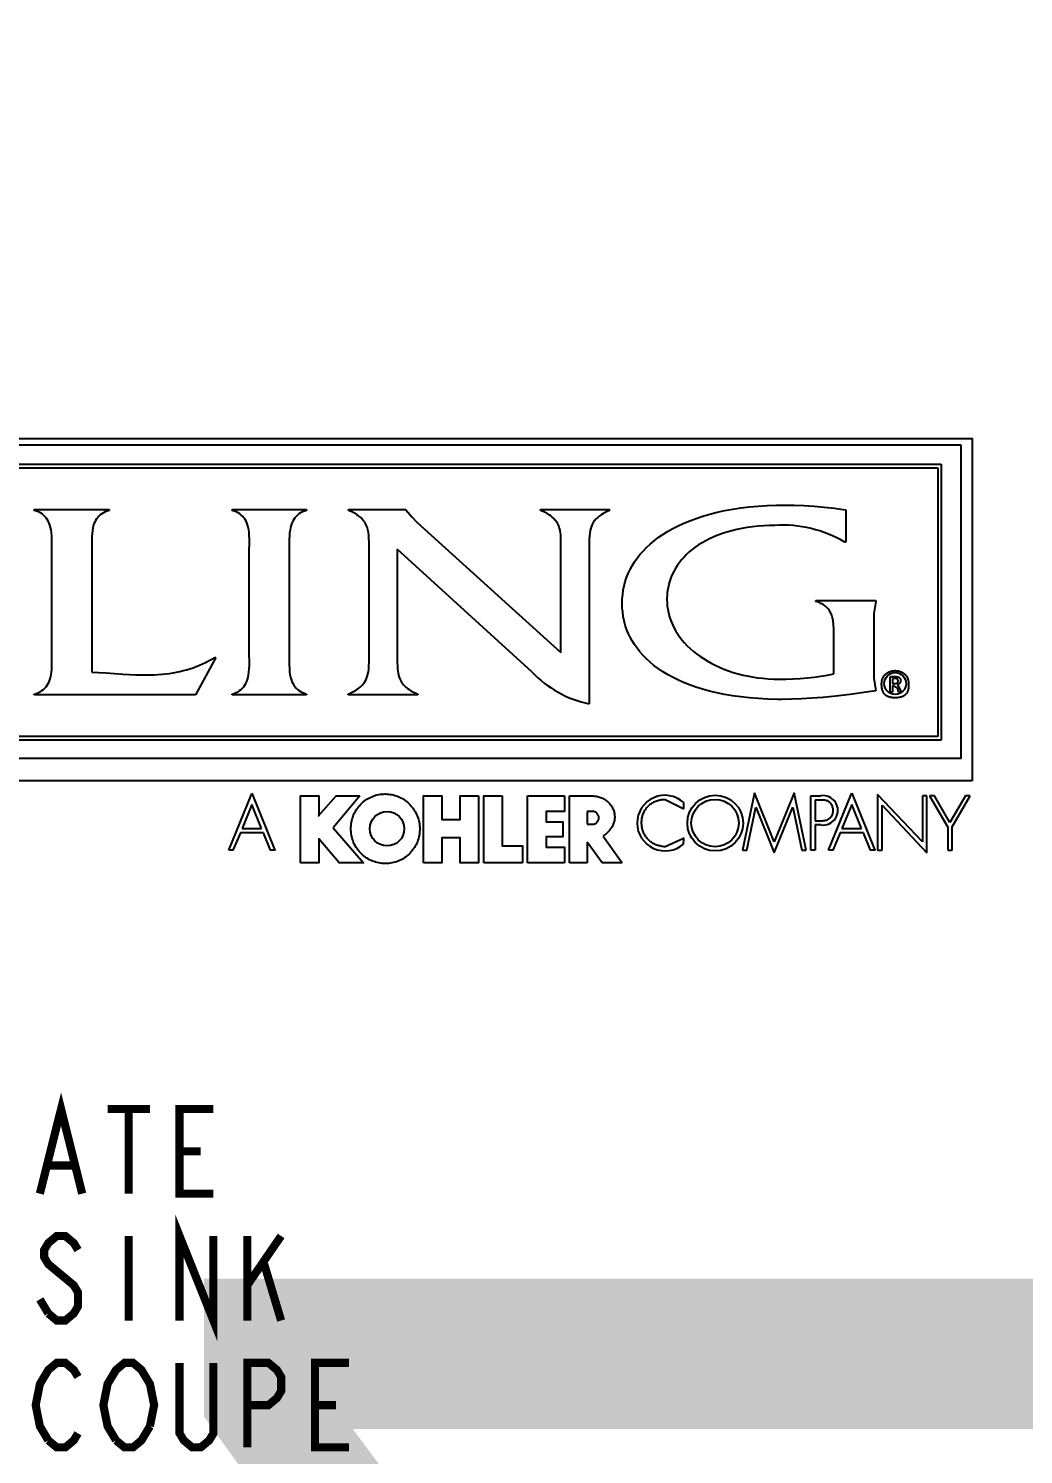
# Model space of a CAD drawing. Extents: x -347 to 953, y -714 to 758.
# Drawn here: x 609.274 to 611.11, y 62.777 to 65.411 of the extents above; entities that cross this region are included whole.
import ezdxf

# ---------------------------------------------------------------- set-up
doc = ezdxf.new("R2010")
doc.units = 0
doc.header["$MEASUREMENT"] = 0
doc.layers.get('0').update_dxf_attribs({"linetype": 'CONTINUOUS'})
doc.layers.get('Defpoints').update_dxf_attribs({"linetype": 'CONTINUOUS'})
doc.layers.add('___NOTE', color=7, linetype='CONTINUOUS')
doc.styles.get("Standard").update_dxf_attribs({"font": 'arial.ttf'})
doc.dimstyles.get("Standard").update_dxf_attribs({"dimtxt": 2.25, "dimasz": 1, "dimexe": 0.18, "dimexo": 0.0625, "dimgap": 0.09, "dimtad": 0, "dimdec": 4, "dimzin": 0, "dimdsep": 46, "dimlunit": 5, "dimtxsty": 'Standard', "dimcen": 1, "dimclrd": 3, "dimclre": 3, "dimadec": 0, "dimazin": 0, "dimtfac": 1, "dimtdec": 4, "dimtofl": 0, "dimtmove": 0, "dimatfit": 3, "dimfxl": 1, "dimtolj": 1, "dimtzin": 0, "dimarcsym": 0})

# ---------------------------------------------------------------- blocks, each defined once
blk = doc.blocks.new('*D82')
at = {"color": 3, "linetype": 'Continuous', "lineweight": -2, "transparency": 16777216}
for p, q in [((609.982, 67.0256), (612.4776, 67.0256)), ((612.2976, 66.0256), (612.2976, 64.5752)), ((612.2976, 52.3144), (612.2976, 57.1127)), ((610.1467, 51.3144), (612.4776, 51.3144))]:
    blk.add_line(p, q, dxfattribs=at)
at = {"color": 3, "linetype": 'Continuous', "transparency": 16777216}
for points in [[(612.1309, 66.0256), (612.4643, 66.0256), (612.2976, 67.0256)], [(612.1309, 52.3144), (612.4643, 52.3144), (612.2976, 51.3144)]]:
    blk.add_solid(points, dxfattribs=at)
at = {"layer": 'Defpoints', "color": 0, "linetype": 'Continuous', "transparency": 16777216}
for p in [(609.9195, 67.0256), (610.0842, 51.3144), (612.2976, 51.3144)]:
    blk.add_point(p, dxfattribs=at)
at = {"color": 0, "linetype": 'Continuous', "transparency": 16777216, "insert": (612.2976, 60.844), "char_height": 2.25, "attachment_point": 5, "rotation": 90}
blk.add_mtext('\\A1;15{\\H1x;\\S11/16;}"', dxfattribs=at)

msp = doc.modelspace()

# ---------------------------------------------------------------- linework, layer by layer
at = {"color": 2, "linetype": 'Continuous'}
for p, q in [((607.588904, 64.606102), (610.958744, 64.606102)), ((607.595618, 64.599388), (610.952017, 64.599388)), ((610.952017, 64.599388), (610.952017, 64.103213)), ((610.958744, 64.606102), (610.958744, 64.096499)), ((609.284183, 64.520952), (609.284183, 64.522519)), ((609.284183, 64.522519), (609.422583, 64.522519)), ((609.422583, 64.522519), (609.422583, 64.520952)), ((609.649371, 64.520952), (609.649371, 64.522519)), ((609.649371, 64.522519), (609.787058, 64.522519)), ((609.787058, 64.522519), (609.787058, 64.520952)), ((609.864581, 64.520952), (609.864581, 64.522519)), ((609.864581, 64.522519), (609.970368, 64.522519)), ((609.970368, 64.522519), (609.970368, 64.52199)), ((609.970368, 64.52199), (609.981253, 64.508983)), ((609.981253, 64.508983), (609.991385, 64.498578)), ((610.218917, 64.520952), (610.218917, 64.522519)), ((610.218917, 64.522519), (610.346453, 64.522519)), ((610.346453, 64.522519), (610.346453, 64.520952)), ((610.78265, 64.52199), (610.78265, 64.462155)), ((609.991385, 64.498578), (610.256596, 64.258202)), ((610.78265, 64.462155), (610.780481, 64.462155)), ((609.390703, 64.449148), (609.390703, 64.222313)), ((610.202965, 64.222823), (609.954437, 64.449148)), ((610.726864, 64.352895), (610.726864, 64.354448)), ((610.726864, 64.354448), (610.837718, 64.354448)), ((610.837718, 64.352895), (610.834096, 64.330521)), ((610.837718, 64.354448), (610.837718, 64.352895)), ((610.834096, 64.330521), (610.834096, 64.210859)), ((610.76019, 64.21918), (610.76019, 64.29451)), ((609.619674, 64.249345), (609.582008, 64.180159)), ((609.617503, 64.249345), (609.619674, 64.249345)), ((610.834096, 64.210859), (610.837718, 64.187442)), ((610.864357, 64.185448), (610.864357, 64.213545)), ((610.868832, 64.21052), (610.868832, 64.201012)), ((610.868832, 64.197546), (610.868832, 64.185448)), ((610.878015, 64.19261), (610.868832, 64.197546)), ((610.879914, 64.185448), (610.878015, 64.19261)), ((610.878124, 64.199445), (610.878124, 64.199221)), ((610.878124, 64.199221), (610.884607, 64.185448)), ((609.284183, 64.180159), (609.284183, 64.181733)), ((609.582008, 64.180159), (609.284183, 64.180159)), ((609.649371, 64.180159), (609.649371, 64.181733)), ((609.787058, 64.180159), (609.649371, 64.180159)), ((609.787058, 64.181733), (609.787058, 64.180159)), ((609.863854, 64.180159), (609.863854, 64.181733)), ((609.992103, 64.180159), (609.863854, 64.180159)), ((609.992103, 64.181733), (609.992103, 64.180159)), ((610.868832, 64.185448), (610.864357, 64.185448)), ((610.884607, 64.185448), (610.879914, 64.185448)), ((611.015656, 64.021644), (607.534454, 64.021644)), ((609.88504, 63.993499), (609.836361, 63.934784)), ((610.194569, 63.870181), (610.194569, 63.993553)), ((610.194569, 63.993553), (610.262997, 63.993553)), ((610.272167, 63.870263), (610.272167, 63.993553)), ((610.449208, 63.987246), (610.483158, 63.970021)), ((610.483158, 63.970021), (610.483158, 63.981224)), ((610.613922, 63.999169), (610.591882, 63.893294)), ((610.650394, 63.90881), (610.613922, 63.999169)), ((610.687015, 63.999169), (610.650394, 63.90881)), ((610.709029, 63.893294), (610.687015, 63.999169)), ((610.717818, 63.893294), (610.717818, 63.99369)), ((610.717818, 63.99369), (610.736128, 63.99369)), ((610.725942, 63.985959), (610.725942, 63.947765)), ((610.841204, 63.996308), (610.841204, 63.893294)), ((610.923954, 63.908999), (610.841204, 63.996308)), ((610.923954, 63.99369), (610.923954, 63.908999)), ((610.932051, 63.99369), (610.923954, 63.99369)), ((610.932051, 63.888615), (610.932051, 63.99369)), ((610.937056, 63.99369), (610.970693, 63.935815)), ((610.946333, 63.99369), (610.937056, 63.99369)), ((610.974667, 63.944671), (610.946333, 63.99369)), ((611.003653, 63.99369), (610.974667, 63.944671)), ((610.978668, 63.936303), (611.012169, 63.99369)), ((611.012169, 63.99369), (611.003653, 63.99369)), ((609.685924, 63.977576), (609.667911, 63.933387)), ((609.703699, 63.933387), (609.685924, 63.977576)), ((610.305099, 63.964976), (610.305099, 63.941213)), ((610.599843, 63.893294), (610.616256, 63.972992)), ((610.616256, 63.972992), (610.650394, 63.888465)), ((610.650394, 63.888465), (610.684656, 63.972992)), ((610.684656, 63.972992), (610.701135, 63.893294)), ((610.793311, 63.97763), (610.775286, 63.933387)), ((610.811079, 63.933387), (610.793311, 63.97763)), ((610.849301, 63.893294), (610.849301, 63.976519)), ((610.849301, 63.976519), (610.932051, 63.888615)), ((609.667911, 63.933387), (609.703699, 63.933387)), ((610.725942, 63.947765), (610.73686, 63.947766)), ((610.725942, 63.940046), (610.725942, 63.893294)), ((610.736128, 63.940046), (610.725942, 63.940046)), ((610.775286, 63.933387), (610.811079, 63.933387)), ((610.970693, 63.935815), (610.970544, 63.893294)), ((610.978668, 63.893294), (610.978668, 63.936303)), ((610.305153, 63.908037), (610.305153, 63.870263)), ((610.332672, 63.870181), (610.305153, 63.908037)), ((610.334382, 63.919498), (610.369497, 63.870113)), ((610.481476, 63.914317), (610.449208, 63.899655)), ((610.483158, 63.916338), (610.481476, 63.914317)), ((610.482806, 63.904442), (610.483158, 63.913788)), ((610.483158, 63.913788), (610.483158, 63.916338)), ((610.591882, 63.893294), (610.599843, 63.893294)), ((610.701135, 63.893294), (610.709029, 63.893294)), ((610.725942, 63.893294), (610.717818, 63.893294)), ((610.841204, 63.893294), (610.849301, 63.893294)), ((610.970544, 63.893294), (610.978668, 63.893294)), ((610.185646, 63.870181), (610.114071, 63.870181)), ((610.263256, 63.870181), (610.194569, 63.870181)), ((610.305153, 63.870263), (610.272167, 63.870263)), ((610.369497, 63.870113), (610.332672, 63.870181))]:
    msp.add_line(p, q, dxfattribs=at)
for points in [[(607.534454, 64.653981), (611.015656, 64.653981), (611.015656, 64.021644)], [(607.550724, 64.063446), (610.995419, 64.063446), (610.995419, 64.641388)], [(610.995419, 64.641388), (607.550724, 64.641388), (607.550724, 64.063446)], [(610.958744, 64.096499), (607.588904, 64.096499), (607.588904, 64.606102)], [(610.952017, 64.103213), (607.595618, 64.103213), (607.595618, 64.599388)], [(609.31679, 64.449148), (609.316918, 64.459663), (609.31692, 64.467671), (609.31668, 64.474254), (609.316193, 64.479988), (609.315465, 64.485095), (609.314502, 64.489694), (609.313311, 64.493864), (609.3119, 64.497658), (609.310269, 64.501121), (609.308418, 64.504286), (609.306343, 64.50718), (609.304032, 64.509825), (609.301474, 64.512237), (609.298648, 64.514425), (609.295532, 64.516395), (609.2921, 64.518145), (609.290256, 64.518936), (609.288323, 64.519669), (609.284183, 64.520952)], [(609.422583, 64.520952), (609.418671, 64.519746), (609.415089, 64.518322), (609.411821, 64.516692), (609.408842, 64.514862), (609.406129, 64.512834), (609.403662, 64.510606), (609.401424, 64.508168), (609.399401, 64.505508), (609.397586, 64.50261), (609.395971, 64.499452), (609.394556, 64.496006), (609.393341, 64.492239), (609.392331, 64.48811), (609.391531, 64.483561), (609.39095, 64.478515), (609.390594, 64.472843), (609.390468, 64.466289), (609.390566, 64.458114), (609.390595, 64.456728), (609.390703, 64.449148)], [(609.681382, 64.243067), (609.681258, 64.253008), (609.681258, 64.449148), (609.681375, 64.457259), (609.681423, 64.459654), (609.681488, 64.467836), (609.681306, 64.474469), (609.680872, 64.480211), (609.680195, 64.485309), (609.67928, 64.489891), (609.678136, 64.494038), (609.67677, 64.497809), (609.675182, 64.501248), (609.673373, 64.50439), (609.671337, 64.507262), (609.669065, 64.509888), (609.666542, 64.512283), (609.663748, 64.514457), (609.660661, 64.516415), (609.657253, 64.518156), (609.653497, 64.519673), (609.649371, 64.520952)], [(609.787058, 64.520952), (609.783023, 64.519674), (609.781137, 64.518944), (609.779338, 64.518154), (609.775986, 64.516404), (609.772938, 64.514431), (609.770169, 64.512234), (609.767657, 64.509808), (609.765386, 64.507141), (609.763343, 64.504218), (609.76152, 64.501015), (609.759914, 64.497505), (609.758523, 64.493653), (609.757353, 64.489417), (609.75641, 64.484742), (609.755701, 64.479548), (609.755235, 64.473717), (609.755016, 64.467018), (609.755039, 64.45884)], [(609.863854, 64.181733), (609.869713, 64.184369), (609.874831, 64.187027), (609.879301, 64.189716), (609.883201, 64.192447), (609.886603, 64.195236), (609.889567, 64.198103), (609.892131, 64.201057), (609.894334, 64.204117), (609.896216, 64.207317), (609.89781, 64.210701), (609.899137, 64.214325), (609.900216, 64.218266), (609.901059, 64.222632), (609.901673, 64.227594), (609.902063, 64.233456), (609.90224, 64.240906), (609.90226, 64.247799), (609.90226, 64.455406), (609.902244, 64.461786), (609.90208, 64.46942), (609.901704, 64.475378), (609.901106, 64.480398), (609.90028, 64.4848), (609.89922, 64.48876), (609.897914, 64.492391), (609.896347, 64.495771), (609.894496, 64.498959), (609.89233, 64.501998), (609.889812, 64.504923), (609.8869, 64.507754), (609.883559, 64.5105), (609.87973, 64.513179), (609.875345, 64.515808), (609.870325, 64.518396), (609.864581, 64.520952)], [(610.256596, 64.258202), (610.256597, 64.457618), (610.25656, 64.465401), (610.256405, 64.471033), (610.256115, 64.475657), (610.255688, 64.47966), (610.255122, 64.48323), (610.254414, 64.486478), (610.253561, 64.489477), (610.252558, 64.492278), (610.251396, 64.49492), (610.250067, 64.497433), (610.248557, 64.499843), (610.246851, 64.502167), (610.24493, 64.504423), (610.243882, 64.50553), (610.242772, 64.506623), (610.240364, 64.508768), (610.237678, 64.510869), (610.234686, 64.512935), (610.231353, 64.514971), (610.227643, 64.516984), (610.223512, 64.518976), (610.218917, 64.520952)], [(610.346453, 64.520952), (610.340595, 64.518343), (610.335491, 64.5157), (610.331045, 64.513015), (610.327173, 64.510275), (610.323804, 64.507465), (610.322288, 64.506026), (610.320877, 64.504563), (610.318356, 64.501563), (610.316197, 64.49844), (610.31436, 64.495155), (610.312815, 64.49166), (610.311538, 64.48789), (610.310514, 64.483755), (610.309731, 64.479124), (610.309185, 64.473782), (610.308868, 64.467317), (610.308762, 64.458642), (610.30876, 64.163516)], [(610.837718, 64.187442), (610.824204, 64.185626), (610.790319, 64.181194), (610.763808, 64.17804), (610.740808, 64.175682), (610.71994, 64.173948), (610.700519, 64.172756), (610.682144, 64.172059), (610.664554, 64.171831), (610.655804, 64.171886), (610.638124, 64.17234), (610.621028, 64.173241), (610.604521, 64.174573), (610.588611, 64.17632), (610.5733, 64.178464), (610.558591, 64.180989), (610.544487, 64.183877), (610.530987, 64.18711), (610.518089, 64.190671), (610.505791, 64.194544), (610.494089, 64.198709), (610.482976, 64.203152), (610.472446, 64.207857), (610.462491, 64.212806), (610.453102, 64.217987), (610.44427, 64.223384), (610.435984, 64.228987), (610.428234, 64.234782), (610.421007, 64.24076), (610.414293, 64.246912), (610.408082, 64.253229), (610.402361, 64.259707), (610.397122, 64.266339), (610.392356, 64.273122), (610.388053, 64.280055), (610.384208, 64.287135), (610.380814, 64.294364), (610.377869, 64.301742), (610.37537, 64.309272), (610.373317, 64.316957), (610.371713, 64.324795), (610.370561, 64.332786), (610.369866, 64.340935), (610.369632, 64.349246), (610.369866, 64.357608), (610.370563, 64.365803), (610.371716, 64.373833), (610.37332, 64.3817), (610.375371, 64.389411), (610.377868, 64.396971), (610.380811, 64.404385), (610.384205, 64.411656), (610.388052, 64.418787), (610.39236, 64.42578), (610.397137, 64.432634), (610.402391, 64.439347), (610.408132, 64.445916), (610.414371, 64.452337), (610.421119, 64.458604), (610.428388, 64.464708), (610.436187, 64.47064), (610.444529, 64.47639), (610.453421, 64.481944), (610.462874, 64.487288), (610.472893, 64.492409), (610.483486, 64.49729), (610.494654, 64.501914), (610.5064, 64.506264), (610.518724, 64.510321), (610.531621, 64.514067), (610.545086, 64.517484), (610.55911, 64.520552), (610.573684, 64.523255), (610.588792, 64.525573), (610.604419, 64.52749), (610.620547, 64.528989), (610.637155, 64.530055), (610.654219, 64.530675), (610.668894, 64.53084), (610.687115, 64.530606), (610.705448, 64.529902), (610.723943, 64.528724), (610.742654, 64.527063), (610.76164, 64.524908), (610.780968, 64.522243), (610.78265, 64.52199)], [(610.651493, 64.49337), (610.641628, 64.493234), (610.630908, 64.49277), (610.620408, 64.491985), (610.610148, 64.490886), (610.600143, 64.489482), (610.590411, 64.487784), (610.580968, 64.485802), (610.571826, 64.483547), (610.562997, 64.481031), (610.554493, 64.478266), (610.546323, 64.475266), (610.538492, 64.472041), (610.531008, 64.468605), (610.523873, 64.46497), (610.51709, 64.461147), (610.51066, 64.457148), (610.504583, 64.452984), (610.498857, 64.448663), (610.493479, 64.444197), (610.488448, 64.439591), (610.483758, 64.434855), (610.479406, 64.429994), (610.475389, 64.425013), (610.471701, 64.419917), (610.468338, 64.414708), (610.465298, 64.40939), (610.462578, 64.403963), (610.460174, 64.398427), (610.458086, 64.392784), (610.456313, 64.38703), (610.454855, 64.381165), (610.453716, 64.375187), (610.452896, 64.369092), (610.4524, 64.362879), (610.452275, 64.359726), (610.452233, 64.356544), (610.4524, 64.350414), (610.452898, 64.344337), (610.453725, 64.338314), (610.454882, 64.332345), (610.456368, 64.32643), (610.458184, 64.32057), (610.460332, 64.314767), (610.462813, 64.309024), (610.465631, 64.303345), (610.468789, 64.297735), (610.472289, 64.292198), (610.476135, 64.286741), (610.480328, 64.281373), (610.48487, 64.276102), (610.489763, 64.270938), (610.495007, 64.265891), (610.500601, 64.260973), (610.506543, 64.256196), (610.512828, 64.251575), (610.519453, 64.247121), (610.526409, 64.242848), (610.533689, 64.238772), (610.541282, 64.234907), (610.549176, 64.231265), (610.557359, 64.227861), (610.565815, 64.224708), (610.574528, 64.221819), (610.583481, 64.219206), (610.592656, 64.216878), (610.600322, 64.215193), (610.609844, 64.213413), (610.619526, 64.211945), (610.629348, 64.210796), (610.639292, 64.20997), (610.649338, 64.209473), (610.659468, 64.209306), (610.671723, 64.209446), (610.685054, 64.209917), (610.698271, 64.210713), (610.711293, 64.211826), (610.724051, 64.213243), (610.736484, 64.214952), (610.748544, 64.216937), (610.76019, 64.21918)], [(609.755039, 64.45884), (609.755158, 64.449148), (609.755158, 64.253008)], [(609.316924, 64.242156), (609.31679, 64.253008), (609.31679, 64.449148)], [(609.954437, 64.449148), (609.954437, 64.247799), (609.954456, 64.23923), (609.954585, 64.233237), (609.954849, 64.228402), (609.955252, 64.224252), (609.955797, 64.220569), (609.956486, 64.217227), (609.957323, 64.214147), (609.958313, 64.211274), (609.959463, 64.208565), (609.960783, 64.205988), (609.962287, 64.203518), (609.96399, 64.201134), (609.965912, 64.198819), (609.966961, 64.197683), (609.968073, 64.196559), (609.97049, 64.194351), (609.973188, 64.192186), (609.976198, 64.190054), (609.979554, 64.187948), (609.983294, 64.185863), (609.987461, 64.183792), (609.992103, 64.181733)], [(610.76019, 64.29451), (610.760159, 64.299932), (610.76006, 64.304248), (610.759887, 64.307977), (610.759638, 64.311316), (610.759313, 64.314362), (610.758914, 64.317175), (610.758441, 64.319793), (610.757895, 64.322245), (610.757276, 64.324551), (610.756585, 64.326727), (610.755821, 64.328787), (610.754984, 64.330742), (610.754073, 64.332601), (610.753087, 64.334371), (610.752024, 64.336059), (610.750882, 64.337671), (610.749657, 64.339212), (610.748347, 64.340685), (610.746948, 64.342094), (610.745455, 64.343442), (610.743863, 64.344729), (610.742167, 64.345958), (610.74036, 64.34713), (610.739413, 64.347694), (610.738437, 64.348243), (610.736393, 64.349297), (610.734222, 64.350291), (610.731915, 64.351223), (610.729465, 64.352092), (610.726864, 64.352895)], [(609.284183, 64.181733), (609.288293, 64.182948), (609.290213, 64.18365), (609.292046, 64.18441), (609.295459, 64.186104), (609.29856, 64.188021), (609.301376, 64.190161), (609.30393, 64.192529), (609.306239, 64.195134), (609.308317, 64.197993), (609.310173, 64.201125), (609.311812, 64.204558), (609.313235, 64.208326), (609.314437, 64.212469), (609.315414, 64.217041), (609.316157, 64.222115), (609.316659, 64.227804), (609.316913, 64.234313), (609.316924, 64.242156)], [(609.390703, 64.222313), (609.402762, 64.221659), (609.417273, 64.22071), (609.432233, 64.219651), (609.448013, 64.218576), (609.460347, 64.217857), (609.470993, 64.217381), (609.480585, 64.21711), (609.489436, 64.217021), (609.49773, 64.217104), (609.505588, 64.217352), (609.513091, 64.217759), (609.520301, 64.218324), (609.527265, 64.219044), (609.534019, 64.219918), (609.540593, 64.220947), (609.547013, 64.222131), (609.553299, 64.223471), (609.559469, 64.224969), (609.565538, 64.226626), (609.57152, 64.228447), (609.577428, 64.230433), (609.583272, 64.232589), (609.589062, 64.234919), (609.594808, 64.237427), (609.600518, 64.240117), (609.606199, 64.242997), (609.611858, 64.24607), (609.617503, 64.249345)], [(609.649371, 64.181733), (609.653403, 64.182949), (609.655287, 64.183651), (609.657085, 64.184413), (609.660433, 64.186109), (609.663476, 64.188031), (609.66624, 64.190178), (609.668747, 64.192556), (609.671014, 64.195176), (609.673054, 64.198055), (609.674876, 64.201214), (609.676482, 64.204681), (609.677874, 64.208492), (609.679046, 64.212689), (609.679993, 64.217328), (609.680706, 64.222486), (609.681177, 64.228283), (609.681401, 64.234945), (609.681382, 64.243067)], [(609.755158, 64.253008), (609.755045, 64.243719), (609.755013, 64.235502), (609.755221, 64.228813), (609.755677, 64.223003), (609.756376, 64.217835), (609.75731, 64.213183), (609.758471, 64.20897), (609.759853, 64.205139), (609.761453, 64.201646), (609.763271, 64.198457), (609.765311, 64.195544), (609.767581, 64.192885), (609.770095, 64.190463), (609.77287, 64.188268), (609.775927, 64.186295), (609.779294, 64.184542), (609.781103, 64.18375), (609.782999, 64.183017), (609.787058, 64.181733)], [(610.898387, 64.200117), (610.898395, 64.198307), (610.898348, 64.196613), (610.898251, 64.195027), (610.898106, 64.193541), (610.897917, 64.192148), (610.897685, 64.19084), (610.897413, 64.189612), (610.897101, 64.188458), (610.896752, 64.187372), (610.896366, 64.18635), (610.895944, 64.185387), (610.895486, 64.18448), (610.894992, 64.183624), (610.894463, 64.182816), (610.893896, 64.182053), (610.89329, 64.181333), (610.892646, 64.180653), (610.89196, 64.180012), (610.891233, 64.17941), (610.890461, 64.178845), (610.889642, 64.178315), (610.888772, 64.17782), (610.887849, 64.17736), (610.886868, 64.176935), (610.885825, 64.176545), (610.884715, 64.17619), (610.883533, 64.175872), (610.882274, 64.175593), (610.880932, 64.175353), (610.8795, 64.175156), (610.877971, 64.175002), (610.876338, 64.174895), (610.874591, 64.174838), (610.87359, 64.174828), (610.8718, 64.174853), (610.870125, 64.17493), (610.868558, 64.175055), (610.867089, 64.175226), (610.865712, 64.175441), (610.86442, 64.175696), (610.863206, 64.175991), (610.862065, 64.176325), (610.860992, 64.176695), (610.859982, 64.177101), (610.85903, 64.177542), (610.858133, 64.178019), (610.857286, 64.178532), (610.856487, 64.179081), (610.855732, 64.179667), (610.855019, 64.180292), (610.854346, 64.180957), (610.853713, 64.181662), (610.853117, 64.18241), (610.852558, 64.183204), (610.852033, 64.184046), (610.851544, 64.18494), (610.851088, 64.18589), (610.850667, 64.186899), (610.85028, 64.187973), (610.849929, 64.189116), (610.849614, 64.190334), (610.849337, 64.191634), (610.8491, 64.193021), (610.848903, 64.194503), (610.848751, 64.196089), (610.848645, 64.197786), (610.848588, 64.199606), (610.848583, 64.200011), (610.848597, 64.201351), (610.848667, 64.202656), (610.84879, 64.203924), (610.848966, 64.205156), (610.849194, 64.206354), (610.849472, 64.207517), (610.849799, 64.208646), (610.850175, 64.209742), (610.850598, 64.210804), (610.851069, 64.211833), (610.851585, 64.21283), (610.852148, 64.213793), (610.852757, 64.214723), (610.85341, 64.21562), (610.854108, 64.216483), (610.85485, 64.217312), (610.855636, 64.218105), (610.856466, 64.218862), (610.857338, 64.219582), (610.858251, 64.220264), (610.859206, 64.220906), (610.8602, 64.221507), (610.861233, 64.222066), (610.862302, 64.22258), (610.863405, 64.223048), (610.86454, 64.223469), (610.865705, 64.223841), (610.866896, 64.224162), (610.86811, 64.224431), (610.869344, 64.224646), (610.870592, 64.224807), (610.871852, 64.224912), (610.873118, 64.224961), (610.873982, 64.224962), (610.875248, 64.224916), (610.876506, 64.224814), (610.877753, 64.224657), (610.878984, 64.224445), (610.880196, 64.22418), (610.881384, 64.223862), (610.882545, 64.223494), (610.883677, 64.223077), (610.884776, 64.222613), (610.885841, 64.222102), (610.886868, 64.221548), (610.887858, 64.220951), (610.888808, 64.220313), (610.889717, 64.219635), (610.890584, 64.218919), (610.891408, 64.218166), (610.89219, 64.217377), (610.892927, 64.216553), (610.893621, 64.215694), (610.894269, 64.214801), (610.894873, 64.213875), (610.895431, 64.212915), (610.895944, 64.211922), (610.89641, 64.210896), (610.896829, 64.209837), (610.897201, 64.208744), (610.897524, 64.207617), (610.897797, 64.206456), (610.898021, 64.20526), (610.898193, 64.204029), (610.898312, 64.202762), (610.898378, 64.201458), (610.89839, 64.200792), (610.898387, 64.200117)], [(610.864357, 64.213545), (610.865825, 64.213756), (610.866827, 64.213887), (610.867741, 64.213989), (610.868623, 64.214071), (610.869503, 64.214134), (610.8704, 64.214179), (610.87133, 64.214207), (610.872304, 64.214216), (610.872972, 64.214208), (610.873697, 64.214182), (610.874389, 64.214139), (610.87505, 64.214078), (610.875679, 64.214001), (610.876278, 64.213909), (610.876847, 64.213802), (610.877386, 64.213682), (610.877898, 64.213548), (610.878381, 64.213402), (610.878837, 64.213245), (610.879267, 64.213076), (610.879671, 64.212898), (610.880049, 64.212709), (610.880403, 64.212512), (610.880733, 64.212307), (610.880889, 64.212201), (610.881039, 64.212094), (610.881314, 64.21188), (610.881572, 64.211654), (610.881814, 64.211418), (610.88204, 64.211169), (610.882252, 64.210908), (610.882448, 64.210635), (610.882541, 64.210494), (610.88263, 64.210349), (610.882797, 64.21005), (610.882949, 64.209738), (610.883086, 64.209411), (610.883209, 64.209069), (610.883316, 64.208712), (610.883408, 64.208338), (610.883484, 64.207947), (610.883543, 64.207537), (610.883586, 64.207109), (610.88361, 64.20666), (610.883617, 64.206274), (610.883607, 64.205879), (610.883579, 64.205494), (610.883532, 64.205121), (610.883467, 64.204758), (610.883384, 64.204405), (610.883284, 64.204063), (610.883167, 64.20373), (610.883033, 64.203407), (610.882882, 64.203093), (610.882715, 64.202789), (610.88253, 64.202493), (610.882328, 64.202207), (610.88211, 64.20193), (610.881874, 64.201663), (610.881621, 64.201405), (610.881351, 64.201158), (610.881063, 64.20092), (610.880758, 64.200693), (610.880436, 64.200478), (610.880097, 64.200274), (610.879741, 64.200083), (610.879369, 64.199904), (610.878981, 64.19974), (610.878578, 64.19959), (610.878161, 64.199456), (610.878124, 64.199445)], [(610.868832, 64.201012), (610.872074, 64.201012), (610.872373, 64.201015), (610.872769, 64.201028), (610.873152, 64.201052), (610.873522, 64.201086), (610.873879, 64.201129), (610.874221, 64.201182), (610.87455, 64.201243), (610.874865, 64.201313), (610.875166, 64.201391), (610.875453, 64.201476), (610.875727, 64.201569), (610.875987, 64.201668), (610.876234, 64.201774), (610.876468, 64.201886), (610.87669, 64.202005), (610.8769, 64.202129), (610.877098, 64.202258), (610.877284, 64.202394), (610.877459, 64.202534), (610.877624, 64.20268), (610.877778, 64.202831), (610.877921, 64.202988), (610.878055, 64.20315), (610.878178, 64.203317), (610.878292, 64.20349), (610.878397, 64.203669), (610.878492, 64.203853), (610.878577, 64.204044), (610.878653, 64.204241), (610.87872, 64.204445), (610.878777, 64.204655), (610.878824, 64.204873), (610.878861, 64.205098), (610.878888, 64.20533), (610.878904, 64.205571), (610.87891, 64.20582), (610.878905, 64.206031), (610.87889, 64.206264), (610.878864, 64.206492), (610.878828, 64.206717), (610.878781, 64.206937), (610.878724, 64.207151), (610.878656, 64.207361), (610.878579, 64.207566), (610.878492, 64.207765), (610.878396, 64.207958), (610.87829, 64.208147), (610.878174, 64.208329), (610.878048, 64.208507), (610.877913, 64.208678), (610.877768, 64.208844), (610.877613, 64.209004), (610.877448, 64.209158), (610.877273, 64.209307), (610.877088, 64.209449), (610.876892, 64.209586), (610.876685, 64.209716), (610.876467, 64.20984), (610.876237, 64.209957), (610.875996, 64.210067), (610.875743, 64.21017), (610.875478, 64.210266), (610.8752, 64.210355), (610.874909, 64.210435), (610.874605, 64.210508), (610.874288, 64.210572), (610.873956, 64.210627), (610.87361, 64.210673), (610.873249, 64.210709), (610.872873, 64.210736), (610.872481, 64.210752), (610.872074, 64.210758), (610.871555, 64.210752), (610.871061, 64.210737), (610.870588, 64.210711), (610.87013, 64.210676), (610.869681, 64.210631), (610.869228, 64.210576), (610.868832, 64.21052)], [(609.643192, 63.893294), (609.685103, 63.996308), (609.685924, 63.998463)], [(609.685924, 63.998463), (609.728411, 63.893294), (609.720164, 63.893294), (609.707456, 63.925642)], [(609.775801, 63.870181), (609.775801, 63.993553), (609.809519, 63.993553), (609.809519, 63.956594), (609.809256, 63.956594), (609.84136, 63.993499), (609.88504, 63.993499)], [(609.868832, 63.932912), (609.868889, 63.935995), (609.869089, 63.939061), (609.869431, 63.942103), (609.869915, 63.945119), (609.87054, 63.948103), (609.871304, 63.95105), (609.872205, 63.953956), (609.873243, 63.956815), (609.874415, 63.959621), (609.875718, 63.962368), (609.87715, 63.96505), (609.878708, 63.967662), (609.880388, 63.970196), (609.882186, 63.972648), (609.884097, 63.97501), (609.884473, 63.975448), (609.886513, 63.977695), (609.888654, 63.979839), (609.890891, 63.981875), (609.893218, 63.983798), (609.89563, 63.985604), (609.89812, 63.987289), (609.900684, 63.98885), (609.903315, 63.990284), (609.906008, 63.991587), (609.908758, 63.992759), (609.91156, 63.993796), (609.914409, 63.994697), (609.917301, 63.99546), (609.920231, 63.996085), (609.923196, 63.996571), (609.926192, 63.996915), (609.929216, 63.997117), (609.932264, 63.997176), (609.935304, 63.997092), (609.938323, 63.996865), (609.941318, 63.996495), (609.944285, 63.995985), (609.947221, 63.995334), (609.950122, 63.994543), (609.952982, 63.993615), (609.955798, 63.99255), (609.958564, 63.991349), (609.961275, 63.990016), (609.963925, 63.988552), (609.966509, 63.98696), (609.96902, 63.985244), (609.971452, 63.983406), (609.9738, 63.981452), (609.976056, 63.979385), (609.978216, 63.977211), (609.980274, 63.974934), (609.980324, 63.974876), (609.982269, 63.972503), (609.9841, 63.970042), (609.985813, 63.967498), (609.987402, 63.96488), (609.988864, 63.962192), (609.990197, 63.959441), (609.991397, 63.956634), (609.992463, 63.953776), (609.993391, 63.950874), (609.994181, 63.947932), (609.994832, 63.944957), (609.995341, 63.941952), (609.995709, 63.938924), (609.995934, 63.935875), (609.996016, 63.93281), (609.995954, 63.929727), (609.995749, 63.926663), (609.995402, 63.923622), (609.994913, 63.920608), (609.994284, 63.917626), (609.993516, 63.91468), (609.99261, 63.911776), (609.991567, 63.90892), (609.990391, 63.906116), (609.989083, 63.903371), (609.987647, 63.90069), (609.986084, 63.898081), (609.9844, 63.895548), (609.982598, 63.893099), (609.980681, 63.890739), (609.980324, 63.890323), (609.978281, 63.888077), (609.976136, 63.885934), (609.973895, 63.883898), (609.971564, 63.881976), (609.969148, 63.88017), (609.966653, 63.878485), (609.964085, 63.876925), (609.96145, 63.875492), (609.958753, 63.874189), (609.955999, 63.873018), (609.953194, 63.871982), (609.950341, 63.871081), (609.947446, 63.870318), (609.944513, 63.869694), (609.941545, 63.86921), (609.938547, 63.868867), (609.935521, 63.868665), (609.932471, 63.868607), (609.929415, 63.868693), (609.926379, 63.868921), (609.923367, 63.869291), (609.920383, 63.869803), (609.917431, 63.870455), (609.914516, 63.871246), (609.911642, 63.872175), (609.908814, 63.873241), (609.906038, 63.87444), (609.903319, 63.875772), (609.900663, 63.877234), (609.898076, 63.878822), (609.895564, 63.880533), (609.893133, 63.882364), (609.890789, 63.884309), (609.888539, 63.886366), (609.886387, 63.888527), (609.886133, 63.888796), (609.8841, 63.891068), (609.882179, 63.893432), (609.880374, 63.895882), (609.878689, 63.898412), (609.877127, 63.901015), (609.875694, 63.903686), (609.87439, 63.906419), (609.873219, 63.909207), (609.872184, 63.912046), (609.871285, 63.91493), (609.870524, 63.917853), (609.869902, 63.920812), (609.869422, 63.923801), (609.869082, 63.926816), (609.868886, 63.929854), (609.868832, 63.932912)], [(610.00294, 63.870181), (610.00294, 63.993553), (610.036604, 63.993553), (610.036604, 63.950287), (610.070649, 63.950287), (610.070649, 63.993553), (610.104306, 63.993553)], [(610.104306, 63.993553), (610.104306, 63.870181), (610.070649, 63.870181), (610.070649, 63.91608), (610.036604, 63.91608), (610.036604, 63.870181), (610.00294, 63.870181)], [(610.114071, 63.870181), (610.114071, 63.993553), (610.14779, 63.993553)], [(610.14779, 63.993553), (610.14779, 63.901676), (610.185646, 63.901676), (610.185646, 63.870181)], [(610.262997, 63.993553), (610.262997, 63.965112), (610.229129, 63.965058), (610.228981, 63.945594), (610.260285, 63.945594), (610.260285, 63.917952), (610.229075, 63.917952), (610.229075, 63.899126), (610.263256, 63.899126), (610.263256, 63.870181)], [(610.272167, 63.993553), (610.314443, 63.993553), (610.316421, 63.993509), (610.318383, 63.993377), (610.320327, 63.993156), (610.322253, 63.992849), (610.324156, 63.992456), (610.326036, 63.991977), (610.327889, 63.991413), (610.329712, 63.990766), (610.331502, 63.990036), (610.333256, 63.989225), (610.334971, 63.988335), (610.336642, 63.987367), (610.338266, 63.986323), (610.339839, 63.985206), (610.341358, 63.984019), (610.342818, 63.982765), (610.344215, 63.981447), (610.345546, 63.980069), (610.34671, 63.978751), (610.347903, 63.977271), (610.349019, 63.975744), (610.350056, 63.974175), (610.351012, 63.972568), (610.351884, 63.970928), (610.352671, 63.969259), (610.353372, 63.967566), (610.353985, 63.965852), (610.35451, 63.964122), (610.354947, 63.962379), (610.355295, 63.960627), (610.355554, 63.958868), (610.355724, 63.957105), (610.355805, 63.955341), (610.355798, 63.953579), (610.355702, 63.951821), (610.355517, 63.950068), (610.355243, 63.948321), (610.354881, 63.946584), (610.35443, 63.944856), (610.353889, 63.94314), (610.353259, 63.941436), (610.352538, 63.939746), (610.351727, 63.93807), (610.350823, 63.93641), (610.349825, 63.934766), (610.348734, 63.93314), (610.347546, 63.931533), (610.346261, 63.929945), (610.344876, 63.928379), (610.343391, 63.926835), (610.341802, 63.925314), (610.340109, 63.923818), (610.33831, 63.922349), (610.336401, 63.920909), (610.334382, 63.919498)], [(610.449208, 63.899655), (610.447051, 63.8998), (610.444946, 63.900018), (610.442894, 63.900309), (610.440893, 63.900671), (610.438944, 63.901103), (610.437045, 63.901602), (610.435197, 63.902169), (610.433398, 63.902801), (610.43165, 63.903498), (610.429951, 63.904258), (610.428302, 63.905082), (610.426702, 63.905967), (610.425152, 63.906913), (610.423653, 63.90792), (610.422203, 63.908986), (610.420805, 63.910111), (610.419459, 63.911295), (610.418166, 63.912535), (610.416926, 63.913831), (610.415741, 63.915183), (610.414613, 63.916589), (610.413541, 63.918047), (610.412529, 63.919557), (610.411578, 63.921116), (610.410688, 63.922723), (610.409863, 63.924374), (610.409104, 63.926069), (610.408412, 63.927803), (610.407789, 63.929575), (610.407237, 63.931379), (610.406758, 63.933214), (610.406353, 63.935074), (610.406023, 63.936956), (610.40577, 63.938855), (610.405594, 63.940766), (610.405495, 63.942685), (610.405473, 63.943989), (610.405506, 63.945908), (610.405617, 63.94782), (610.405805, 63.949719), (610.40607, 63.951602), (610.406411, 63.953464), (610.406826, 63.955299), (610.407314, 63.957106), (610.407873, 63.958879), (610.408502, 63.960615), (610.409198, 63.962311), (610.409962, 63.963965), (610.410789, 63.965573), (610.411679, 63.967135), (610.412631, 63.968646), (610.413641, 63.970107), (610.41471, 63.971515), (610.415835, 63.97287), (610.417015, 63.974169), (610.418249, 63.975412), (610.419536, 63.976599), (610.420875, 63.977727), (610.422266, 63.978797), (610.423707, 63.979808), (610.425199, 63.98076), (610.426741, 63.98165), (610.428333, 63.982479), (610.429976, 63.983246), (610.431668, 63.983949), (610.43341, 63.984588), (610.435203, 63.985163), (610.437047, 63.98567), (610.438942, 63.986111), (610.440889, 63.986482), (610.442889, 63.986783), (610.444941, 63.987011), (610.447048, 63.987167), (610.449208, 63.987246)], [(610.73686, 63.947766), (610.739383, 63.947832), (610.741508, 63.947995), (610.74337, 63.94825), (610.745045, 63.948598), (610.746581, 63.949041), (610.74801, 63.949582), (610.749359, 63.950228), (610.750647, 63.950989), (610.751888, 63.951876), (610.752496, 63.952372), (610.753096, 63.952905), (610.75419, 63.953995), (610.755231, 63.955208), (610.756146, 63.956474), (610.75694, 63.957795), (610.757614, 63.959172), (610.758168, 63.960607), (610.758603, 63.962099), (610.758917, 63.963653), (610.759108, 63.96527), (610.759172, 63.966956), (610.759107, 63.968625), (610.758912, 63.970267), (610.75859, 63.971874), (610.758144, 63.973435), (610.757578, 63.974942), (610.756896, 63.976382), (610.756123, 63.977718), (610.755235, 63.978993), (610.754257, 63.98017), (610.753197, 63.981241), (610.752065, 63.982201), (610.750963, 63.982973), (610.749766, 63.983654), (610.748465, 63.984247), (610.747046, 63.984752), (610.745492, 63.985171), (610.743781, 63.985501), (610.741878, 63.985741), (610.739722, 63.985891), (610.737165, 63.985954), (610.735368, 63.985959), (610.725942, 63.985959)], [(610.750574, 63.893294), (610.792457, 63.996308), (610.793311, 63.998463)], [(610.793311, 63.998463), (610.835806, 63.893294), (610.827857, 63.893294), (610.814824, 63.925642)], [(610.305099, 63.941213), (610.314647, 63.941213), (610.315883, 63.941277), (610.317098, 63.941468), (610.318286, 63.941784), (610.319436, 63.942224), (610.320538, 63.942782), (610.321579, 63.943454), (610.322547, 63.944233), (610.322594, 63.944275), (610.323472, 63.945156), (610.324251, 63.946121), (610.324922, 63.947157), (610.325479, 63.948252), (610.325917, 63.949397), (610.326233, 63.950579), (610.326424, 63.951792), (610.326487, 63.953027), (610.326424, 63.95427), (610.326233, 63.955493), (610.325917, 63.956687), (610.325478, 63.957844), (610.32492, 63.958952), (610.324248, 63.960001), (610.323469, 63.960977), (610.323392, 63.961063), (610.322506, 63.961946), (610.321538, 63.962729), (610.320498, 63.963404), (610.319401, 63.963964), (610.318257, 63.964404), (610.317078, 63.964721), (610.315872, 63.964912), (610.314647, 63.964976), (610.305099, 63.964976)], [(609.707456, 63.925642), (609.664778, 63.925696), (609.651018, 63.893294), (609.643192, 63.893294)], [(609.836361, 63.934784), (609.89206, 63.870113), (609.847403, 63.870181), (609.809581, 63.914141), (609.809519, 63.914141), (609.809519, 63.870181), (609.775801, 63.870181)], [(610.814824, 63.925642), (610.772179, 63.925696), (610.758386, 63.893294), (610.750574, 63.893294)]]:
    msp.add_lwpolyline(points, dxfattribs=at)
for centre, radius in [((610.873593, 64.20115), 0.020228), ((610.541437, 63.943451), 0.051476), ((610.541005, 63.943451), 0.043796), ((609.935605, 63.932892), 0.0318)]:
    msp.add_circle(centre, radius, dxfattribs=at)
for centre, radius, start, end in [((610.665527, 64.269253), 0.224556, 59.208555, 93.583122), ((610.351077, 64.363017), 0.20394, 223.426951, 258.02424), ((610.448483, 63.943377), 0.05133, 47.504887, 180.008736), ((610.740626, 63.966868), 0.027196, 260.478725, 99.521275), ((610.449058, 63.943883), 0.051908, 180.567505, 310.552005)]:
    msp.add_arc(centre, radius, start, end, dxfattribs=at)
at = {"layer": '___NOTE', "color": 2, "linetype": 'Continuous', "const_width": 0.015}
for points in [[(609.294692, 63.25892), (609.333754, 63.415171), (609.372817, 63.25892)], [(609.419692, 63.415171), (609.497817, 63.415171)], [(609.458754, 63.415171), (609.458754, 63.25892)], [(609.615005, 63.25892), (609.552504, 63.25892), (609.552504, 63.415171), (609.615005, 63.415171)], [(609.552504, 63.337045), (609.591567, 63.337045)], [(609.310317, 63.311004), (609.357192, 63.311004)], [(609.552504, 63.024544), (609.552504, 63.180795), (609.615005, 63.024544), (609.615005, 63.180795)], [(609.365005, 63.154753), (609.357192, 63.167773), (609.341566, 63.180795), (609.325942, 63.180795), (609.310317, 63.167773), (609.302504, 63.154753), (609.302504, 63.141731), (609.310317, 63.128711), (609.325942, 63.115689), (609.341566, 63.10267), (609.357192, 63.089648), (609.365005, 63.076628), (609.365005, 63.050586), (609.357192, 63.037567), (609.341566, 63.024544), (609.325942, 63.024544), (609.310317, 63.037567)], [(609.458754, 63.180795), (609.458754, 63.024544)], [(609.677504, 63.089648), (609.740005, 63.180795)], [(609.677504, 63.180795), (609.677504, 63.024544)], [(609.708755, 63.128711), (609.740005, 63.024544)], [(609.310317, 63.037567), (609.294692, 63.063606)], [(609.310317, 62.803191), (609.294692, 62.829233), (609.286879, 62.868294), (609.294692, 62.907358), (609.302504, 62.920377), (609.310317, 62.9334), (609.325942, 62.946419), (609.341566, 62.946419), (609.357192, 62.9334), (609.365005, 62.920377)], [(609.435318, 62.803191), (609.419692, 62.829233), (609.411879, 62.868294), (609.419692, 62.907358), (609.427504, 62.920377), (609.435318, 62.9334), (609.450942, 62.946419), (609.466567, 62.946419), (609.482192, 62.9334), (609.490005, 62.920377), (609.497817, 62.907358), (609.505629, 62.868294), (609.497817, 62.829233)], [(609.615005, 62.946419), (609.615005, 62.816211), (609.607193, 62.803191), (609.591567, 62.790169), (609.575942, 62.790169), (609.560316, 62.803191), (609.552504, 62.816211), (609.552504, 62.946419)], [(609.677504, 62.790169), (609.677504, 62.946419), (609.716567, 62.946419), (609.732191, 62.9334), (609.740005, 62.920377), (609.740005, 62.894336), (609.732191, 62.881316), (609.716567, 62.868294), (609.677504, 62.868294)], [(609.865005, 62.790169), (609.802504, 62.790169), (609.802504, 62.946419), (609.865005, 62.946419)], [(609.802504, 62.868294), (609.841567, 62.868294)], [(609.365005, 62.816211), (609.357192, 62.803191), (609.341566, 62.790169), (609.325942, 62.790169), (609.310317, 62.803191)], [(609.497817, 62.829233), (609.482192, 62.803191), (609.466567, 62.790169), (609.450942, 62.790169), (609.435318, 62.803191)]]:
    msp.add_lwpolyline(points, dxfattribs=at)

# ---------------------------------------------------------------- dimensions: what is measured, and where the dimension line sits
at = {"color": 2, "linetype": 'Continuous'}
dim = msp.add_linear_dim(base=(612.297612, 51.314391), p1=(609.919474, 67.025621), p2=(610.084227, 51.314391), angle=270, dimstyle='Standard', override={"dimpost": '"'}, dxfattribs=at)
dim.commit()
dim.dimension.update_dxf_attribs({"geometry": '*D82', "text_midpoint": (612.297612, 60.843962), "dimtype": 160})

doc.saveas('drawing.dxf')
